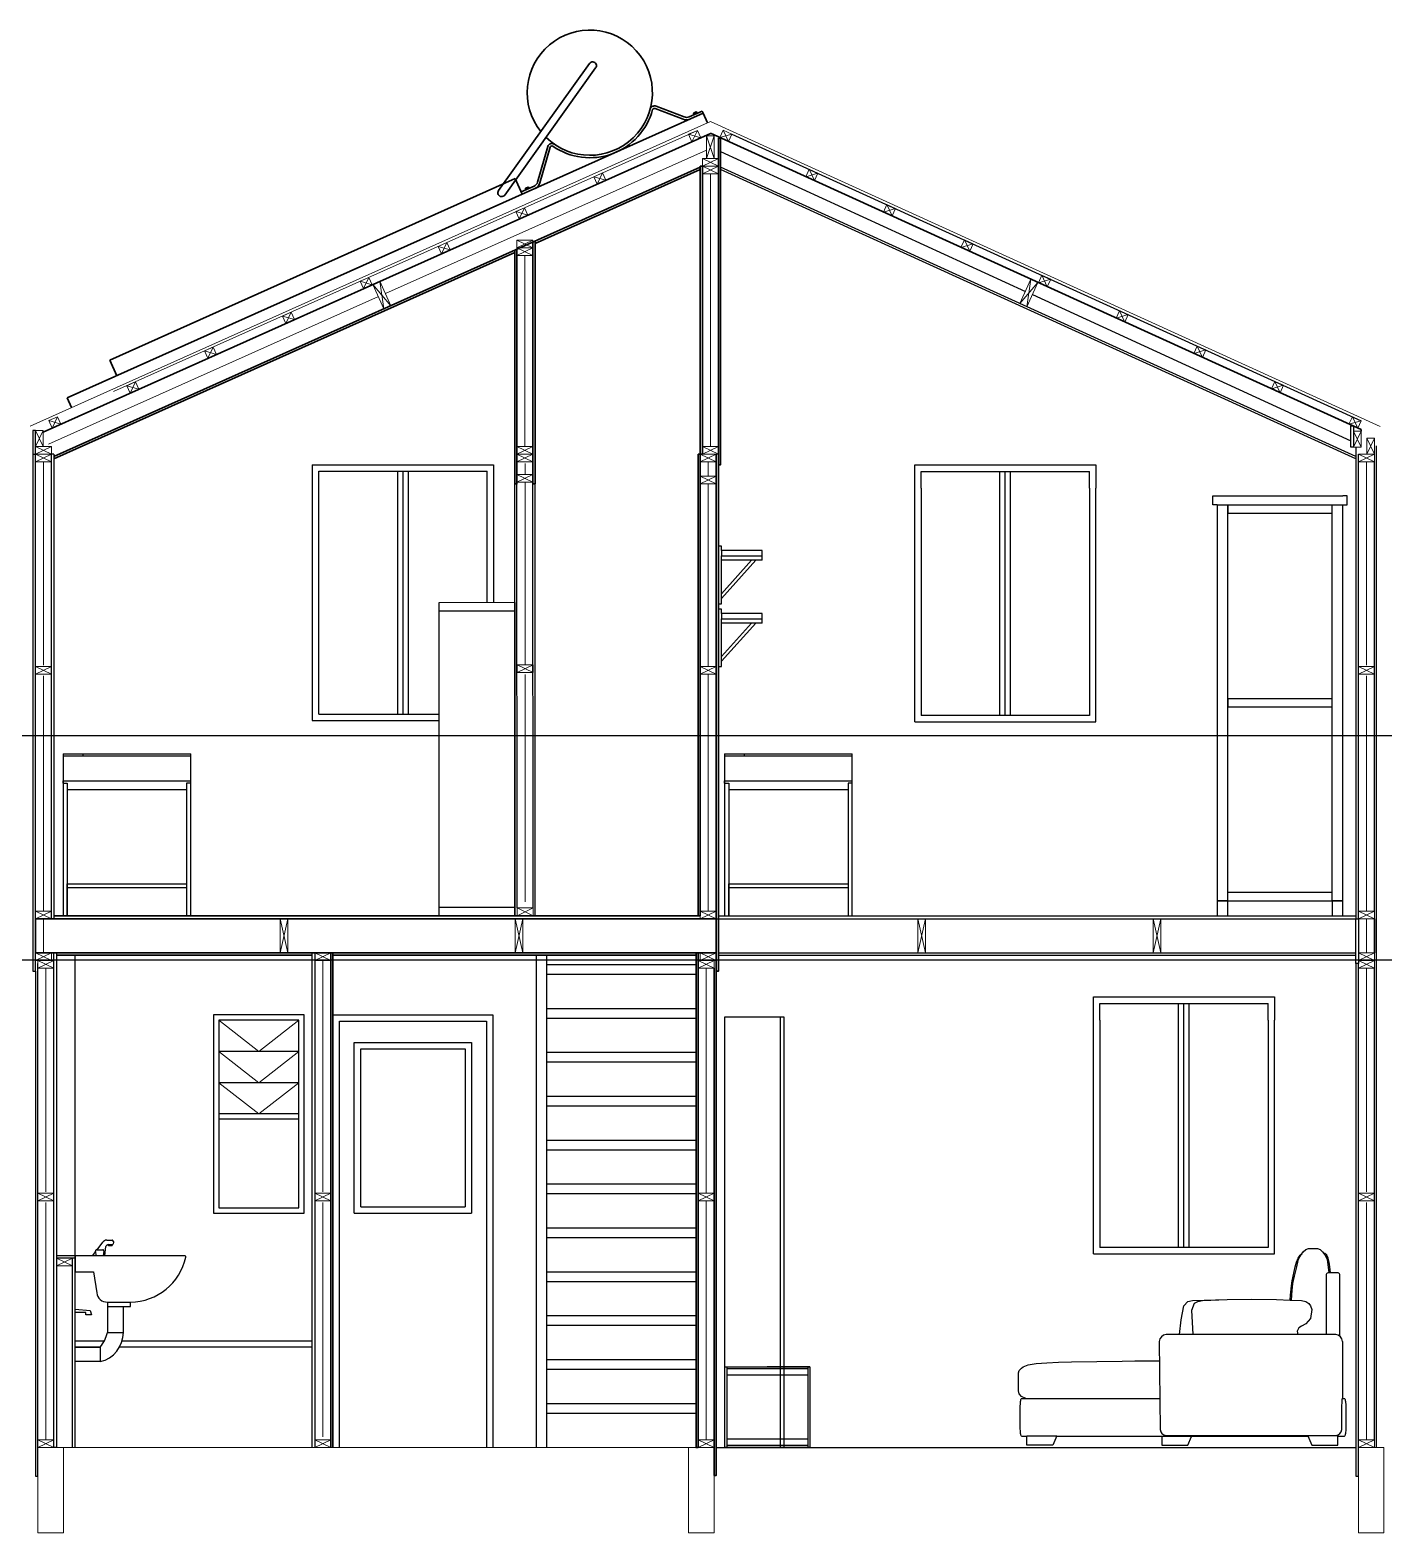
# Model space of a CAD drawing. Header units: millimetres. Extents: x -5545 to 6592, y -1722 to 1596.
# Drawn here: x 2829 to 3464, y 144 to 850 of the extents above; entities that cross this region are included whole.
import ezdxf

# ---------------------------------------------------------------- set-up
doc = ezdxf.new("R2010")
doc.units = ezdxf.units.MM
for name, color, linetype, lineweight in [('A-ANNO-SYMB', 3, 'Continuous', 18), ('A-DETL-MCUT', 4, 'Continuous', 25), ('A-ELEV-IDEN', 3, 'Continuous', 18), ('A-ELEV-MBE1', 7, 'Continuous', 35), ('A-ELEV-MBE2', 4, 'Continuous', 25), ('A-SECT-MCUT', 7, 'Continuous', 35), ('A-WALL-PATT', 8, 'Continuous', 18), ('A-WALL-STUD', 3, 'Continuous', 18)]:
    doc.layers.add(name, color=color, linetype=linetype, lineweight=lineweight)
doc.layers.add('ANG010029 Angely Ludres Meridienne Object by Polantis 2012-T1', color=7, linetype='Continuous', true_color=0xf0dfcc)
doc.layers.add('ANG010029 Angely Ludres Meridienne Object by Polantis 2012-T2', color=7, linetype='Continuous', true_color=0x3b2222)
for name, color, linetype in [('Arredo', 7, 'Continuous'), ('OR-SN', 7, 'Continuous'), ('simona arzu 1', 1, 'Continuous')]:
    doc.layers.add(name, color=color, linetype=linetype)

# ---------------------------------------------------------------- blocks, each defined once
blk = doc.blocks.new('SN95')
at = {"layer": 'OR-SN'}
blk.add_line((0.14, -0.2), (0.24, -0.2), dxfattribs=at)
blk.add_lwpolyline([(0.4739, 0), (0, 0), (0, -0.07), (0.08, -0.07), (0.095, -0.16, 0.431083), (0.14, -0.2), (0.14, -0.22), (0.24, -0.22), (0.24, -0.2, 0.351689), (0.4788, -0.0061, 0.477844)], format="xyb", close=True, dxfattribs=at)

msp = doc.modelspace()

# ---------------------------------------------------------------- linework, layer by layer
at = {"color": 0}
for p, q in [((3158.36, 800.91), (3453.72, 666.43)), ((3153.01, 792.81), (3296.15, 727.12)), ((3299.43, 725.62), (3448.94, 657.01)), ((3460.85, 654.57), (3460.85, 184.41)), ((3244.17, 634.81), (3244.17, 645.68)), ((3244.17, 645.68), (3329.23, 645.68)), ((3247.17, 634.81), (3247.17, 642.56)), ((3247.17, 642.56), (3326.23, 642.56)), ((3284.2, 634.81), (3284.2, 642.56)), ((3286.7, 634.81), (3286.7, 642.56)), ((3289.2, 634.81), (3289.2, 642.56)), ((3326.23, 634.81), (3326.23, 642.56)), ((3329.23, 645.68), (3329.23, 634.81)), ((3057.49, 437.71), (3057.43, 636.76)), ((3064.99, 437.71), (3064.94, 636.76)), ((3172.51, 600.97), (3172.51, 605.47)), ((3172.51, 571.44), (3172.51, 575.94)), ((3244.17, 525.1), (3329.23, 525.1)), ((3152.01, 434.1), (3446.68, 434.1)), ((3446.68, 434.1), (3446.68, 434.1)), ((3446.68, 434.1), (3451.23, 434.1)), ((3152.01, 416.59), (3451.23, 416.59)), ((3152.01, 415.59), (3451.23, 415.59)), ((3328.04, 385.12), (3328.04, 395.99)), ((3328.04, 395.99), (3413.1, 395.99)), ((3413.1, 395.99), (3413.1, 385.12)), ((3331.04, 385.12), (3331.04, 392.87)), ((3331.04, 392.87), (3410.1, 392.87)), ((3368.07, 385.12), (3368.07, 392.87)), ((3370.57, 385.12), (3370.57, 392.87)), ((3373.07, 385.12), (3373.07, 392.87)), ((3410.1, 385.12), (3410.1, 392.87)), ((2864.86, 281.82), (2867.34, 281.82)), ((3328.04, 275.41), (3413.1, 275.41)), ((2865.17, 250.6), (2865.17, 238.52)), ((2872.65, 238.52), (2872.65, 250.6)), ((2865.17, 238.52), (2872.65, 238.52)), ((2849.97, 231.65), (2861.78, 231.65)), ((2861.78, 231.65), (2861.78, 224.79)), ((2861.78, 224.79), (2849.97, 224.79))]:
    msp.add_line(p, q, dxfattribs=at)
for p, q in [((3384.11, 626.99), (3384.11, 631.1)), ((3384.11, 631.1), (3445.11, 631.1)), ((3447.11, 631.1), (3445.11, 631.1)), ((3447.11, 626.99), (3447.11, 631.1)), ((3386.11, 626.99), (3384.11, 626.99)), ((3386.11, 626.99), (3386.11, 434.1)), ((3386.11, 626.99), (3445.11, 626.99)), ((3391.11, 441.1), (3391.11, 626.99)), ((3391.11, 626.99), (3391.11, 622.99)), ((3391.11, 622.99), (3440.11, 622.99)), ((3440.11, 441.1), (3440.11, 626.99)), ((3445.11, 434.1), (3445.11, 626.99)), ((3445.11, 626.99), (3447.11, 626.99)), ((3153.51, 607.47), (3152.01, 607.47)), ((3152.01, 607.47), (3152.01, 585.97)), ((3153.51, 605.47), (3153.51, 607.47)), ((3172.51, 605.47), (3153.51, 605.47)), ((3153.51, 605.47), (3153.51, 602.97)), ((3153.51, 602.97), (3172.51, 602.97)), ((3153.51, 585.97), (3153.51, 602.97)), ((3172.51, 600.97), (3153.51, 600.97)), ((3169.51, 600.97), (3153.51, 583.04)), ((3167.57, 600.97), (3153.51, 585.21)), ((3152.01, 580.52), (3152.01, 585.97)), ((3153.51, 580.52), (3153.51, 585.97)), ((3056.43, 581.1), (3020.72, 580.92)), ((3020.72, 580.92), (3020.72, 434.1)), ((3056.43, 581.1), (3056.43, 434.1)), ((3152.01, 580.52), (3153.51, 580.52)), ((3020.72, 577.1), (3056.43, 577.1)), ((3153.51, 577.94), (3152.01, 577.94)), ((3152.01, 577.94), (3152.01, 556.44)), ((3153.51, 575.94), (3153.51, 577.94)), ((3172.51, 575.94), (3153.51, 575.94)), ((3153.51, 575.94), (3153.51, 573.44)), ((3153.51, 573.44), (3172.51, 573.44)), ((3153.51, 556.44), (3153.51, 573.44)), ((3172.51, 571.44), (3153.51, 571.44)), ((3169.51, 571.44), (3153.51, 553.51)), ((3167.57, 571.44), (3153.51, 555.69)), ((3152.01, 551), (3152.01, 556.44)), ((3152.01, 551), (3153.51, 551)), ((3153.51, 551), (3153.51, 556.44)), ((3391.11, 536.05), (3440.11, 536.05)), ((3391.11, 536.05), (3391.11, 532.05)), ((3391.11, 532.05), (3440.11, 532.05)), ((2844.33, 510.1), (2904.33, 510.1)), ((2844.33, 510.1), (2844.33, 434.1)), ((2844.33, 510.1), (2844.33, 509.1)), ((2844.33, 509.1), (2904.33, 509.1)), ((2853.76, 509.1), (2853.76, 510.1)), ((2904.33, 434.1), (2904.33, 510.1)), ((3154.87, 510.1), (3214.87, 510.1)), ((3154.87, 510.1), (3154.87, 434.1)), ((3154.87, 510.1), (3154.87, 509.1)), ((3154.87, 509.1), (3214.87, 509.1)), ((3164.3, 509.1), (3164.3, 510.1)), ((3214.87, 434.1), (3214.87, 510.1)), ((2844.33, 496.34), (2844.33, 497.34)), ((2844.33, 497.34), (2904.33, 497.34)), ((2844.33, 496.34), (2846.33, 496.34)), ((2846.33, 496.34), (2846.33, 434.1)), ((2846.33, 496.34), (2846.33, 493.34)), ((2904.33, 496.34), (2902.33, 496.34)), ((2902.33, 496.34), (2902.33, 434.1)), ((3154.87, 496.34), (3154.87, 497.34)), ((3154.87, 497.34), (3214.87, 497.34)), ((3154.87, 496.34), (3156.87, 496.34)), ((3156.87, 496.34), (3156.87, 434.1)), ((3156.87, 496.34), (3156.87, 493.34)), ((3214.87, 496.34), (3212.87, 496.34)), ((3212.87, 496.34), (3212.87, 434.1)), ((2846.33, 493.34), (2902.33, 493.34)), ((3156.87, 493.34), (3212.87, 493.34)), ((2846.33, 434.1), (2846.33, 449.1)), ((2846.33, 449.1), (2902.33, 449.1)), ((2902.33, 447.1), (2846.33, 447.1)), ((2902.33, 449.1), (2902.33, 447.1)), ((3156.87, 434.1), (3156.87, 449.1)), ((3156.87, 449.1), (3212.87, 449.1)), ((3212.87, 447.1), (3156.87, 447.1)), ((3212.87, 449.1), (3212.87, 447.1)), ((3391.11, 441.1), (3391.11, 445.1)), ((3391.11, 445.1), (3440.11, 445.1)), ((3020.72, 438.1), (3056.43, 438.1)), ((3391.11, 441.1), (3386.11, 441.1)), ((3386.11, 441.1), (3445.11, 441.1)), ((3391.11, 434.1), (3391.11, 441.1)), ((3445.11, 441.1), (3440.11, 441.1)), ((3440.11, 441.1), (3440.11, 434.1)), ((3445.11, 434.1), (3445.11, 441.1)), ((2844.33, 434.1), (2846.33, 434.1)), ((2902.33, 434.1), (2904.33, 434.1)), ((3020.72, 434.1), (3024.72, 434.1)), ((3024.72, 434.1), (3052.43, 434.1)), ((3056.43, 434.1), (3052.43, 434.1)), ((3154.87, 434.1), (3156.87, 434.1)), ((3212.87, 434.1), (3214.87, 434.1)), ((3386.11, 434.1), (3391.11, 434.1)), ((3390.02, 434.1), (3449.02, 434.1)), ((3444.02, 434.1), (3449.02, 434.1)), ((3182.93, 386.41), (3180.93, 386.41)), ((3180.93, 386.41), (3180.93, 184.41)), ((2858.19, 274.48), (2859.67, 276.42)), ((2859.99, 274.48), (2859.63, 276.64)), ((2860.17, 277.28), (2863.01, 277.28)), ((2860.33, 277.28), (2863.03, 280.81)), ((2863.54, 276.64), (2863.19, 274.48)), ((2863.97, 274.48), (2864.43, 278.87)), ((2867.44, 279.68), (2865.49, 279.68)), ((2865.66, 279.18), (2865.66, 279.66)), ((2867.38, 279.18), (2865.66, 279.18)), ((2867.38, 279.18), (2867.38, 279.69)), ((2868.1, 281.2), (2867.76, 281.62)), ((2867.95, 280.04), (2868.19, 280.66)), ((3154.93, 222.41), (3154.93, 184.41)), ((3154.93, 222.41), (3194.93, 222.41)), ((3155.93, 222.41), (3155.93, 184.41)), ((3193.93, 221.41), (3155.93, 221.41)), ((3194.93, 222.41), (3174.93, 222.41)), ((3194.93, 222.41), (3193.93, 222.41)), ((3193.93, 222.41), (3193.93, 184.41)), ((3194.93, 222.41), (3194.93, 184.41)), ((3194.93, 222.41), (3194.93, 221.41)), ((3194.93, 222.41), (3194.93, 203.41)), ((3194.93, 221.41), (3194.93, 218.41)), ((3193.93, 218.41), (3155.93, 218.41)), ((3194.93, 184.41), (3154.93, 184.41)), ((3193.93, 188.41), (3155.93, 188.41)), ((3193.93, 185.41), (3155.93, 185.41))]:
    msp.add_line(p, q)
at = {"color": 4}
for p, q in [((3182.93, 386.41), (3154.93, 386.41)), ((3154.93, 386.41), (3154.93, 184.41)), ((3182.93, 184.41), (3182.93, 386.41)), ((3154.93, 184.41), (3182.93, 184.41))]:
    msp.add_line(p, q, dxfattribs=at)
at = {"color": 1}
msp.add_xline((5839.96, 413.31), (1, 0), dxfattribs=at)
for centre, radius, start, end in [((2860.17, 276.73), 0.543, 90, 189.3322), ((2863.01, 276.73), 0.543, 350.6678, 90), ((2864.86, 279.65), 2.17, 90, 147.69253), ((2865.49, 278.6), 1.09, 90, 165.43831), ((2867.34, 281.28), 0.543, 39.17659, 90), ((2867.44, 280.23), 0.543, 270, 339.23284), ((2867.68, 280.86), 0.543, 339.23284, 39.17659)]:
    msp.add_arc(centre, radius, start, end)
at = {"color": 0}
for centre, radius, start, end in [((2858.6, 238.47), 14.05, 283.06098, 0.18098), ((2849.94, 241.77), 15.57, 319.47048, 347.94843)]:
    msp.add_arc(centre, radius, start, end, dxfattribs=at)
at = {"layer": 'A-ANNO-SYMB', "color": 0}
msp.add_line((3137.99, 184.41), (2839.06, 184.41), dxfattribs=at)
for points in [[(2828.85, 663.83), (3148.26, 806.78)], [(3462.73, 663.66), (3148.26, 806.86)]]:
    msp.add_lwpolyline(points, dxfattribs=at)
for points in [[(2844.57, 184.41), (2832.56, 184.41), (2832.56, 144.38), (2844.57, 144.38)], [(3150, 184.41), (3137.99, 184.41), (3137.99, 144.38), (3150, 144.38)], [(3464.45, 184.41), (3452.44, 184.41), (3452.44, 144.38), (3464.45, 144.38)]]:
    msp.add_lwpolyline(points, close=True, dxfattribs=at)
at = {"layer": 'A-DETL-MCUT', "color": 0}
for p, q in [((2840.07, 650.77), (2838.86, 650.77)), ((2961.14, 416.59), (2961.14, 184.41)), ((2962.56, 416.59), (2962.56, 184.41)), ((2849.97, 274.48), (2841.27, 274.48)), ((2849.97, 273.28), (2841.27, 273.28)), ((2848.77, 184.41), (2848.77, 273.28)), ((2849.97, 184.41), (2849.97, 274.48))]:
    msp.add_line(p, q, dxfattribs=at)
for points in [[(3448.94, 663.97), (3450.14, 663.97), (3450.14, 654.07), (3448.94, 654.07)], [(2831.36, 661.88), (2830.16, 661.88), (2830.16, 650.77), (2831.36, 650.77)], [(3451.23, 432.6), (3452.44, 432.6), (3452.44, 411.59), (3451.23, 411.59)]]:
    msp.add_lwpolyline(points, close=True, dxfattribs=at)
for points in [[(2830.16, 650.77), (2830.16, 407.98), (2831.36, 407.98), (2831.36, 650.77)], [(2840.07, 650.77), (2840.07, 432.6), (2838.86, 432.6), (2838.86, 650.77)], [(3451.23, 654.07), (3451.23, 432.6), (3452.44, 432.6), (3452.44, 650.77)], [(2841.27, 416.59), (2841.27, 184.41), (2840.07, 184.41), (2840.07, 416.59)], [(2831.36, 407.98), (2831.36, 171), (2832.56, 171), (2832.56, 409.39)], [(3451.23, 411.59), (3451.23, 171), (3452.43, 171), (3452.44, 411.59)]]:
    msp.add_lwpolyline(points, dxfattribs=at)
at = {"layer": 'A-ELEV-IDEN', "color": 0}
for points in [[(3142.14, 802.69), (2868.09, 680.06)], [(2955.06, 385.07), (2936.29, 370.39), (2917.53, 385.07)], [(2955.06, 370.39), (2936.29, 355.71), (2917.53, 370.39)], [(2955.06, 355.71), (2936.29, 341.03), (2917.53, 355.71)]]:
    msp.add_lwpolyline(points, dxfattribs=at)
at = {"layer": 'A-ELEV-MBE1', "color": 0}
for p, q in [((3091.5, 834.09), (3048.8, 774.41)), ((3094.38, 831.98), (3051.69, 772.32)), ((3122.31, 812.93), (3135.52, 807.89)), ((3122.72, 814.01), (3135.93, 808.97)), ((3144.33, 811.77), (3138.21, 809.04)), ((3140.3, 810.78), (3141.64, 811.37)), ((3141.41, 811.21), (3141.67, 810.64)), ((3141.71, 811.35), (3141.97, 810.78)), ((3144.33, 811.77), (3144.8, 810.71)), ((3140.53, 810.13), (3140.27, 810.7)), ((3140.83, 810.27), (3140.57, 810.84)), ((3067.12, 778.39), (3071.88, 795.15)), ((3068.23, 778.07), (3073.01, 794.85)), ((3065.47, 776.48), (3059.43, 773.78)), ((3061.48, 775.5), (3062.82, 776.1)), ((3062.59, 775.94), (3062.85, 775.37)), ((3062.89, 776.07), (3063.15, 775.5)), ((3059.43, 773.78), (3059.9, 772.72)), ((3061.71, 774.86), (3061.45, 775.43)), ((3062.01, 774.99), (3061.75, 775.56)), ((3453.74, 661.58), (3453.74, 662.24)), ((3142.5, 650.77), (3142.5, 434.1)), ((3143.5, 434.1), (3143.5, 650.77)), ((3143.5, 434.1), (2840.07, 434.1)), ((2971.07, 415.59), (3141.5, 415.59))]:
    msp.add_line(p, q, dxfattribs=at)
for points in [[(2846.32, 677.13), (3144.8, 810.71)], [(3144.8, 810.71), (3146.84, 806.15)], [(2834.96, 661.07), (3148.26, 801.26)], [(3453.74, 662.24), (3148.26, 801.33)], [(2840.07, 649.65), (3143.5, 785.43)], [(3065.94, 749.63), (3143.5, 784.33)], [(2866.26, 694.83), (3056.63, 780.03)], [(3056.63, 780.03), (3059.9, 772.72)], [(3065.94, 750.72), (3065.94, 636.76), (3064.94, 636.76), (3064.94, 750.28)], [(2840.07, 648.56), (3056.43, 745.37)], [(3057.43, 746.92), (3057.43, 636.76), (3056.43, 636.76), (3056.43, 746.47)], [(2866.26, 694.83), (2869.53, 687.52)], [(2846.32, 677.13), (2848.36, 672.57)], [(2831.36, 416.59), (3151, 416.59), (3151, 432.6), (2831.36, 432.6), (2831.36, 416.59)], [(3459.95, 432.6), (3459.95, 416.59)], [(2841.27, 415.59), (2961.14, 415.59)]]:
    msp.add_lwpolyline(points, dxfattribs=at)
for centre, radius, start, end in [((3091.64, 820.38), 29.38, 225.56838, 218.43727), ((3092.94, 833.04), 1.78, 323.50184, 144.71841), ((3091.64, 820.38), 30.54, 235.35032, 344.88562), ((3121.98, 812.07), 2.09, 69.11012, 160.19507), ((3121.98, 812.06), 0.928, 69.13934, 157.43176), ((3141.36, 811.19), 0.0538, 24.11012, 114.11012), ((3141.46, 811.24), 0.0538, 114.11012, 204.11012), ((3141.66, 811.33), 0.0538, 24.11012, 114.11012), ((3137, 811.76), 4.14, 249.11012, 294.11012), ((3137, 811.76), 2.98, 249.11012, 294.11012), ((3140.32, 810.73), 0.0538, 114.11012, 204.11012), ((3140.52, 810.82), 0.0538, 24.11012, 114.11012), ((3140.58, 810.15), 0.0538, 204.11012, 294.11012), ((3140.62, 810.86), 0.0538, 114.11012, 204.11012), ((3140.78, 810.24), 0.0538, 294.11012, 24.11012), ((3140.88, 810.29), 0.0538, 204.11012, 294.11012), ((3141.62, 810.62), 0.0538, 294.11012, 24.11012), ((3141.72, 810.66), 0.0538, 204.11012, 294.11012), ((3141.92, 810.75), 0.0538, 294.11012, 24.11012), ((3073.84, 794.44), 2.09, 59.88941, 159.99153), ((3073.84, 794.44), 0.927, 62.30828, 153.62295), ((3062.54, 775.92), 0.0538, 24.11012, 114.11012), ((3062.64, 775.96), 0.0538, 114.11012, 204.11012), ((3062.84, 776.05), 0.0538, 24.11012, 114.11012), ((3064.25, 779.2), 2.98, 294.11012, 344.11012), ((3064.25, 779.2), 4.14, 294.11012, 344.11012), ((3050.24, 773.36), 1.78, 144.11012, 325.07999), ((3061.5, 775.45), 0.0538, 114.11012, 204.11012), ((3061.7, 775.54), 0.0538, 24.11012, 114.11012), ((3061.76, 774.88), 0.0538, 204.11012, 294.11012), ((3061.8, 775.59), 0.0538, 114.11012, 204.11012), ((3061.96, 774.97), 0.0538, 294.11012, 24.11012), ((3062.06, 775.01), 0.0538, 204.11012, 294.11012), ((3062.8, 775.35), 0.0538, 294.11012, 24.11012), ((3062.9, 775.39), 0.0538, 204.11012, 294.11012), ((3063.1, 775.48), 0.0538, 294.11012, 24.11012)]:
    msp.add_arc(centre, radius, start, end, dxfattribs=at)
at = {"layer": 'A-ELEV-MBE2', "color": 0}
for p, q in [((2961.36, 645.77), (2961.36, 525.68)), ((2961.36, 645.77), (3046.43, 645.77)), ((2964.36, 642.77), (3043.42, 642.77)), ((2964.36, 528.68), (2964.36, 642.77)), ((3001.39, 642.77), (3001.39, 528.68)), ((3003.89, 642.77), (3003.89, 528.68)), ((3006.39, 642.77), (3006.39, 528.68)), ((3043.42, 581.04), (3043.42, 642.77)), ((3046.43, 645.77), (3046.43, 581.05)), ((3459.95, 436.21), (3459.95, 647.17)), ((3056.43, 434.1), (3056.43, 636.76)), ((3065.94, 434.1), (3065.94, 636.76)), ((3244.17, 525.1), (3244.17, 634.81)), ((3247.17, 634.81), (3247.17, 528.11)), ((3284.2, 528.11), (3284.2, 634.81)), ((3286.7, 528.11), (3286.7, 634.81)), ((3289.2, 528.11), (3289.2, 634.81)), ((3326.23, 634.81), (3326.23, 528.11)), ((3329.23, 525.1), (3329.23, 634.81)), ((2961.36, 525.68), (3020.72, 525.68)), ((2964.36, 528.68), (3020.72, 528.68)), ((3326.23, 528.11), (3247.17, 528.11)), ((3151, 432.67), (3451.23, 432.67)), ((2832.56, 189.42), (2832.56, 411.59)), ((2849.97, 274.48), (2849.97, 415.59)), ((3066.44, 415.59), (3066.44, 184.41)), ((3071.44, 184.41), (3071.44, 415.59)), ((3141.5, 411), (3071.44, 411)), ((3459.94, 188.01), (3459.94, 409.39)), ((3141.5, 406.5), (3071.44, 406.5)), ((3141.5, 390.4), (3071.44, 390.4)), ((3141.5, 385.9), (3071.44, 385.9)), ((3328.04, 275.41), (3328.04, 385.12)), ((3331.04, 385.12), (3331.04, 278.41)), ((3368.07, 278.41), (3368.07, 385.12)), ((3370.57, 278.41), (3370.57, 385.12)), ((3373.07, 278.41), (3373.07, 385.12)), ((3410.1, 385.12), (3410.1, 278.41)), ((3413.1, 275.41), (3413.1, 385.12)), ((2981.07, 294.5), (2981.07, 374.56)), ((2981.07, 374.56), (3036.12, 374.56)), ((3036.12, 374.56), (3036.12, 294.5)), ((2984.08, 297.5), (2984.08, 371.56)), ((2984.08, 371.56), (3033.12, 371.56)), ((3033.12, 371.56), (3033.12, 297.5)), ((3141.5, 369.81), (3071.44, 369.81)), ((3141.5, 365.3), (3071.44, 365.3)), ((3141.5, 349.21), (3071.44, 349.21)), ((3141.5, 344.7), (3071.44, 344.7)), ((3141.5, 328.61), (3071.44, 328.61)), ((3141.5, 328.61), (3071.44, 328.61)), ((3141.5, 324.1), (3071.44, 324.1)), ((3141.5, 324.1), (3071.44, 324.1)), ((3141.5, 308.01), (3071.44, 308.01)), ((3141.5, 303.5), (3071.44, 303.5)), ((2984.08, 297.5), (3033.12, 297.5)), ((2981.07, 294.5), (3036.12, 294.5)), ((3141.5, 287.41), (3071.44, 287.41)), ((3141.5, 282.9), (3071.44, 282.9)), ((3410.1, 278.41), (3331.04, 278.41)), ((3141.5, 266.81), (3071.44, 266.81)), ((3141.5, 262.31), (3071.44, 262.31)), ((3141.5, 246.21), (3071.44, 246.21)), ((3141.5, 241.71), (3071.44, 241.71)), ((2863.69, 234.45), (2849.97, 234.45)), ((2961.14, 234.45), (2872.06, 234.45)), ((2861.78, 231.65), (2849.97, 231.65)), ((2961.14, 231.65), (2870.88, 231.65)), ((3141.5, 225.61), (3071.44, 225.61)), ((3141.5, 221.11), (3071.44, 221.11)), ((3452.44, 189.42), (3452.44, 218.5)), ((3141.5, 205.01), (3071.44, 205.01)), ((3141.5, 200.51), (3071.44, 200.51))]:
    msp.add_line(p, q, dxfattribs=at)
for points in [[(3451.23, 649.63), (3153.01, 785.42)], [(3451.23, 648.47), (3153.01, 784.25)], [(2957.56, 294.5), (2957.56, 387.57), (2915.02, 387.57), (2915.02, 294.5), (2957.56, 294.5)], [(2971.07, 387.57), (2971.07, 387.57), (3046.13, 387.57), (3046.13, 184.41)], [(2974.07, 184.41), (2974.07, 384.57), (3043.12, 384.57), (3043.12, 184.41)], [(2955.06, 370.39), (2917.53, 370.39)], [(2955.06, 355.71), (2917.53, 355.71)], [(2955.06, 341.03), (2917.53, 341.03)], [(2955.06, 338.53), (2917.53, 338.53)], [(2849.97, 249.46), (2857.12, 248.73), (2857.66, 246.76), (2855.05, 246.76), (2855.05, 247.84), (2849.97, 247.84)], [(3151.01, 184.41), (3451.23, 184.41)]]:
    msp.add_lwpolyline(points, dxfattribs=at)
msp.add_lwpolyline([(2955.06, 297), (2955.06, 385.07), (2917.53, 385.07), (2917.53, 297)], close=True, dxfattribs=at)
at = {"layer": 'A-SECT-MCUT', "color": 0}
for p, q in [((3153.01, 799.09), (3152.01, 799.09)), ((3142.5, 650.77), (3143.5, 650.77)), ((2970.07, 416.59), (2970.07, 184.41)), ((2971.07, 416.59), (2971.07, 184.41))]:
    msp.add_line(p, q, dxfattribs=at)
for points in [[(3152.01, 799.09), (3152.01, 645.77), (3153.01, 645.77), (3153.01, 799.09)], [(3151, 650.77), (3151, 407.98), (3152.01, 407.98), (3152.01, 650.77)], [(3142.5, 416.59), (3142.5, 184.41), (3141.5, 184.41), (3141.5, 416.59)], [(3150, 409.39), (3150, 171.4), (3151.01, 171.4), (3151, 407.98)]]:
    msp.add_lwpolyline(points, dxfattribs=at)
msp.add_lwpolyline([(3144.5, 650.77), (3144.5, 785.88), (3143.5, 785.88), (3143.5, 650.77)], close=True, dxfattribs=at)
at = {"layer": 'A-WALL-PATT', "color": 0, "ltscale": 0.1}
for p, q in [((3148.26, 654.37), (3148.26, 782.27)), ((3061.19, 743.98), (3061.19, 654.37)), ((2835.11, 551.7), (2835.11, 647.17)), ((3061.24, 641.27), (3061.24, 646.39)), ((3147.25, 640.36), (3147.25, 647.17)), ((3456.19, 551.7), (3456.19, 647.17)), ((3061.24, 551.9), (3061.24, 637.67)), ((3147.25, 551), (3147.25, 636.76)), ((2835.11, 436.21), (2835.11, 546.69)), ((3061.24, 440.66), (3061.24, 547.33)), ((3147.25, 436.21), (3147.25, 547.39)), ((3456.19, 436.21), (3456.19, 546.69)), ((2835.11, 432.6), (2835.11, 416.59)), ((3456.19, 432.6), (3456.19, 416.59)), ((2836.31, 304.5), (2836.31, 409.39)), ((2966.31, 304.5), (2966.31, 412.99)), ((3146.25, 303.8), (3146.25, 409.39)), ((3456.19, 304.5), (3456.19, 409.39)), ((2836.31, 188.01), (2836.31, 299.5)), ((2966.31, 189.42), (2966.31, 299.5)), ((3146.25, 188.01), (3146.25, 300.2)), ((3456.19, 188.01), (3456.19, 299.5))]:
    msp.add_line(p, q, dxfattribs=at)
at = {"layer": 'A-WALL-PATT', "color": 0, "ltscale": 0.16}
for points in [[(2995.65, 726.12), (3146.45, 793.32)], [(2837.51, 655.36), (2992.36, 724.65)]]:
    msp.add_lwpolyline(points, dxfattribs=at)
at = {"layer": 'A-WALL-STUD', "color": 0}
for p, q in [((3143.69, 799.22), (3138.03, 800.85)), ((3139.58, 797.38), (3142.14, 802.69)), ((3150.06, 789.48), (3146.45, 800.14)), ((3150.06, 800.14), (3146.45, 789.48)), ((3152.69, 799.31), (3158.36, 800.91)), ((3156.78, 797.45), (3154.26, 802.77)), ((3152.01, 789.48), (3144.5, 785.88)), ((3144.5, 789.48), (3152.01, 785.88)), ((3152.01, 785.88), (3144.5, 782.27)), ((3144.5, 785.88), (3152.01, 782.27)), ((3197.11, 779.08), (3194.59, 784.41)), ((3099.13, 779.28), (3093.47, 780.91)), ((3095.02, 777.44), (3097.58, 782.75)), ((3193.02, 780.95), (3198.69, 782.54)), ((3062.59, 762.93), (3056.93, 764.56)), ((3058.48, 761.09), (3061.04, 766.4)), ((3229.45, 764.36), (3235.12, 765.96)), ((3233.55, 762.5), (3231.02, 767.82)), ((3026.05, 746.58), (3020.39, 748.21)), ((3021.94, 744.74), (3024.5, 750.05)), ((3064.94, 751.18), (3057.43, 747.58)), ((3057.43, 751.18), (3064.94, 747.58)), ((3265.88, 747.77), (3271.56, 749.37)), ((3269.98, 745.91), (3267.46, 751.23)), ((3064.94, 747.58), (3057.43, 743.98)), ((3057.43, 747.58), (3064.94, 743.98)), ((2985.4, 728.39), (2987.96, 733.7)), ((3306.41, 729.32), (3303.89, 734.65)), ((2989.51, 730.23), (2983.85, 731.86)), ((2998.18, 720.4), (2989.82, 730.37)), ((2993.11, 731.84), (2994.9, 718.93)), ((3293.58, 721.42), (3302, 731.33)), ((3298.72, 732.82), (3296.85, 719.93)), ((3302.31, 731.19), (3307.99, 732.78)), ((2952.97, 713.88), (2947.31, 715.51)), ((2948.86, 712.04), (2951.42, 717.35)), ((3338.74, 714.6), (3344.42, 716.19)), ((3342.84, 712.73), (3340.32, 718.06)), ((2916.43, 697.53), (2910.77, 699.16)), ((2912.32, 695.69), (2914.88, 701)), ((3375.18, 698.01), (3380.85, 699.6)), ((3379.28, 696.14), (3376.75, 701.47)), ((2875.78, 679.34), (2878.34, 684.65)), ((3415.71, 679.56), (3413.19, 684.88)), ((2879.89, 681.18), (2874.23, 682.81)), ((3411.61, 681.42), (3417.28, 683.02)), ((2843.35, 664.83), (2837.69, 666.46)), ((2839.24, 662.99), (2841.8, 668.3)), ((3448.04, 664.83), (3453.72, 666.43)), ((3452.14, 662.97), (3449.62, 668.29)), ((2834.96, 654.37), (2831.36, 661.88)), ((2834.96, 661.88), (2831.36, 654.37)), ((3450.14, 654.07), (3453.74, 661.58)), ((3450.14, 661.58), (3453.74, 654.07)), ((3459.95, 650.77), (3456.34, 658.28)), ((3459.95, 658.28), (3456.34, 650.77)), ((2838.86, 654.37), (2831.36, 650.77)), ((2831.36, 654.37), (2838.86, 650.77)), ((2838.86, 650.77), (2831.36, 647.17)), ((2831.36, 650.77), (2838.86, 647.17)), ((3057.43, 650.77), (3064.94, 654.37)), ((3064.94, 650.77), (3057.43, 654.37)), ((3057.43, 647.17), (3064.94, 650.77)), ((3064.94, 647.17), (3057.43, 650.77)), ((3151, 650.77), (3143.5, 647.17)), ((3143.5, 650.77), (3151, 647.17)), ((3152.01, 654.37), (3144.5, 650.77)), ((3144.5, 654.37), (3152.01, 650.77)), ((3452.44, 650.77), (3459.95, 647.17)), ((3459.95, 650.77), (3452.44, 647.17)), ((3057.43, 637.64), (3064.94, 641.24)), ((3064.94, 637.64), (3057.43, 641.24)), ((3143.5, 636.76), (3151, 640.36)), ((3151, 636.76), (3143.5, 640.36)), ((2831.36, 547.39), (2838.86, 551)), ((2838.86, 547.39), (2831.36, 551)), ((3057.49, 548.3), (3065, 551.9)), ((3065, 548.3), (3057.49, 551.9)), ((3143.5, 547.39), (3151, 551)), ((3151, 547.39), (3143.5, 551)), ((3452.44, 547.39), (3459.95, 551)), ((3459.95, 547.39), (3452.44, 551)), ((3057.49, 434.1), (3064.99, 437.71)), ((3064.99, 434.1), (3057.49, 437.71)), ((2831.36, 432.6), (2838.86, 436.21)), ((2838.86, 432.6), (2831.36, 436.21)), ((3143.5, 432.6), (3151, 436.21)), ((3151, 432.6), (3143.5, 436.21)), ((3452.44, 432.6), (3459.95, 436.21)), ((3459.95, 432.6), (3452.44, 436.21)), ((2831.36, 412.99), (2838.86, 416.59)), ((2838.86, 412.99), (2831.36, 416.59)), ((2962.56, 412.99), (2970.07, 416.59)), ((2970.07, 412.99), (2962.56, 416.59)), ((3143.5, 412.99), (3151, 416.59)), ((3151, 412.99), (3143.5, 416.59)), ((3452.44, 412.99), (3459.95, 416.59)), ((3459.95, 412.99), (3452.44, 416.59)), ((2832.56, 409.39), (2840.07, 412.99)), ((2840.07, 409.39), (2832.56, 412.99)), ((3142.5, 409.39), (3150, 412.99)), ((3150, 409.39), (3142.5, 412.99)), ((3452.44, 409.39), (3459.95, 412.99)), ((3459.95, 409.39), (3452.44, 412.99)), ((2840.07, 300.2), (2832.56, 303.8)), ((2832.56, 300.2), (2840.07, 303.8)), ((2970.07, 300.2), (2962.56, 303.8)), ((2962.56, 300.2), (2970.07, 303.8)), ((3142.5, 300.2), (3150, 303.8)), ((3150, 300.2), (3142.5, 303.8)), ((3452.44, 300.2), (3459.94, 303.8)), ((3459.94, 300.2), (3452.44, 303.8)), ((2848.78, 269.68), (2841.27, 273.28)), ((2841.27, 269.68), (2848.78, 273.28)), ((2840.07, 184.41), (2832.56, 188.01)), ((2832.56, 184.41), (2840.07, 188.01)), ((2970.07, 184.41), (2962.56, 188.01)), ((2962.56, 184.41), (2970.07, 188.01)), ((3142.5, 184.41), (3150, 188.01)), ((3150, 184.41), (3142.5, 188.01)), ((3452.44, 184.41), (3459.94, 188.01)), ((3459.94, 184.41), (3452.44, 188.01))]:
    msp.add_line(p, q, dxfattribs=at)
for points in [[(3139.58, 797.38), (3143.69, 799.22), (3142.14, 802.69), (3138.03, 800.85)], [(3146.45, 800.14), (3150.06, 800.14), (3150.06, 789.48), (3146.45, 789.48)], [(3156.78, 797.45), (3152.69, 799.31), (3154.26, 802.77), (3158.36, 800.91)], [(3152.01, 789.48), (3144.5, 789.48), (3144.5, 785.88), (3152.01, 785.88)], [(3152.01, 785.88), (3144.5, 785.88), (3144.5, 782.27), (3152.01, 782.27)], [(3197.11, 779.08), (3193.02, 780.95), (3194.59, 784.41), (3198.69, 782.54)], [(3095.02, 777.44), (3099.13, 779.28), (3097.58, 782.75), (3093.47, 780.91)], [(3058.48, 761.09), (3062.59, 762.93), (3061.04, 766.4), (3056.93, 764.56)], [(3233.55, 762.5), (3229.45, 764.36), (3231.02, 767.82), (3235.12, 765.96)], [(3021.94, 744.74), (3026.05, 746.58), (3024.5, 750.05), (3020.39, 748.21)], [(3064.94, 751.18), (3057.43, 751.18), (3057.43, 747.58), (3064.94, 747.58)], [(3269.98, 745.91), (3265.88, 747.77), (3267.46, 751.23), (3271.56, 749.37)], [(3064.94, 747.58), (3057.43, 747.58), (3057.43, 743.98), (3064.94, 743.98)], [(2985.4, 728.39), (2989.51, 730.23), (2987.96, 733.7), (2983.85, 731.86)], [(3306.41, 729.32), (3302.31, 731.19), (3303.89, 734.65), (3307.99, 732.78)], [(2989.82, 730.37), (2993.11, 731.84), (2998.18, 720.4), (2994.9, 718.93)], [(3302, 731.33), (3298.72, 732.82), (3293.58, 721.42), (3296.85, 719.93)], [(2948.86, 712.04), (2952.97, 713.88), (2951.42, 717.35), (2947.31, 715.51)], [(3342.84, 712.73), (3338.74, 714.6), (3340.32, 718.06), (3344.42, 716.19)], [(2912.32, 695.69), (2916.43, 697.53), (2914.88, 701), (2910.77, 699.16)], [(3379.28, 696.14), (3375.18, 698.01), (3376.75, 701.47), (3380.85, 699.6)], [(2875.78, 679.34), (2879.89, 681.18), (2878.34, 684.65), (2874.23, 682.81)], [(3415.71, 679.56), (3411.61, 681.42), (3413.19, 684.88), (3417.28, 683.02)], [(2839.24, 662.99), (2843.35, 664.83), (2841.8, 668.3), (2837.69, 666.46)], [(3452.14, 662.97), (3448.04, 664.83), (3449.62, 668.29), (3453.72, 666.43)], [(2834.96, 654.37), (2834.96, 661.88), (2831.36, 661.88), (2831.36, 654.37)], [(3450.14, 654.07), (3450.14, 661.58), (3453.74, 661.58), (3453.74, 654.07)], [(3459.95, 650.77), (3459.95, 658.28), (3456.34, 658.28), (3456.34, 650.77)], [(2838.86, 654.37), (2831.36, 654.37), (2831.36, 650.77), (2838.86, 650.77)], [(2838.86, 650.77), (2831.36, 650.77), (2831.36, 647.17), (2838.86, 647.17)], [(3057.43, 650.77), (3064.94, 650.77), (3064.94, 654.37), (3057.43, 654.37)], [(3057.43, 647.17), (3064.94, 647.17), (3064.94, 650.77), (3057.43, 650.77)], [(3151, 650.77), (3143.5, 650.77), (3143.5, 647.17), (3151, 647.17)], [(3152.01, 654.37), (3144.5, 654.37), (3144.5, 650.77), (3152.01, 650.77)], [(3452.44, 650.77), (3459.95, 650.77), (3459.95, 647.17), (3452.44, 647.17)], [(3057.43, 637.64), (3064.94, 637.64), (3064.94, 641.24), (3057.43, 641.24)], [(3143.5, 636.76), (3151, 636.76), (3151, 640.36), (3143.5, 640.36)], [(2831.36, 547.39), (2838.86, 547.39), (2838.86, 551), (2831.36, 551)], [(3057.49, 548.3), (3065, 548.3), (3065, 551.9), (3057.49, 551.9)], [(3143.5, 547.39), (3151, 547.39), (3151, 551), (3143.5, 551)], [(3452.44, 547.39), (3459.95, 547.39), (3459.95, 551), (3452.44, 551)], [(3057.49, 434.1), (3064.99, 434.1), (3064.99, 437.71), (3057.49, 437.71)], [(2831.36, 432.6), (2838.86, 432.6), (2838.86, 436.21), (2831.36, 436.21)], [(3143.5, 432.6), (3151, 432.6), (3151, 436.21), (3143.5, 436.21)], [(3452.44, 432.6), (3459.95, 432.6), (3459.95, 436.21), (3452.44, 436.21)], [(2831.36, 412.99), (2838.86, 412.99), (2838.86, 416.59), (2831.36, 416.59)], [(2962.56, 412.99), (2970.07, 412.99), (2970.07, 416.59), (2962.56, 416.59)], [(3143.5, 412.99), (3151, 412.99), (3151, 416.59), (3143.5, 416.59)], [(3452.44, 412.99), (3459.95, 412.99), (3459.95, 416.59), (3452.44, 416.59)], [(2832.56, 409.39), (2840.07, 409.39), (2840.07, 412.99), (2832.56, 412.99)], [(3142.5, 409.39), (3150, 409.39), (3150, 412.99), (3142.5, 412.99)], [(3452.44, 409.39), (3459.95, 409.39), (3459.95, 412.99), (3452.44, 412.99)], [(2840.07, 300.2), (2832.56, 300.2), (2832.56, 303.8), (2840.07, 303.8)], [(2970.07, 300.2), (2962.56, 300.2), (2962.56, 303.8), (2970.07, 303.8)], [(3142.5, 300.2), (3150, 300.2), (3150, 303.8), (3142.5, 303.8)], [(3452.44, 300.2), (3459.94, 300.2), (3459.94, 303.8), (3452.44, 303.8)], [(2848.78, 269.68), (2841.27, 269.68), (2841.27, 273.28), (2848.78, 273.28)], [(2840.07, 184.41), (2832.56, 184.41), (2832.56, 188.01), (2840.07, 188.01)], [(2970.07, 184.41), (2962.56, 184.41), (2962.56, 188.01), (2970.07, 188.01)], [(3142.5, 184.41), (3150, 184.41), (3150, 188.01), (3142.5, 188.01)], [(3452.44, 184.41), (3459.94, 184.41), (3459.94, 188.01), (3452.44, 188.01)]]:
    msp.add_lwpolyline(points, close=True, dxfattribs=at)
for points in [[(2949.8, 432.6), (2949.8, 416.59), (2946.2, 416.59), (2946.2, 432.6), (2949.8, 432.6)], [(2946.2, 432.6), (2949.8, 416.59)], [(2949.8, 432.6), (2946.2, 416.59)], [(3060.24, 432.6), (3060.24, 416.59), (3056.63, 416.59), (3056.63, 432.6), (3060.24, 432.6)], [(3056.63, 432.6), (3060.24, 416.59)], [(3060.24, 432.6), (3056.63, 416.59)], [(3249.27, 432.6), (3249.27, 416.59), (3245.67, 416.59), (3245.67, 432.6), (3249.27, 432.6)], [(3245.67, 432.6), (3249.27, 416.59)], [(3249.27, 432.6), (3245.67, 416.59)], [(3359.71, 432.6), (3359.71, 416.59), (3356.11, 416.59), (3356.11, 432.6), (3359.71, 432.6)], [(3356.11, 432.6), (3359.71, 416.59)], [(3359.71, 432.6), (3356.11, 416.59)]]:
    msp.add_lwpolyline(points, dxfattribs=at)
at = {"layer": 'ANG010029 Angely Ludres Meridienne Object by Polantis 2012-T1', "color": 6}
for p, q in [((3358.96, 234.28), (3359.36, 192.95)), ((3441.81, 237.49), (3362.17, 237.49)), ((3445.02, 234.28), (3445.02, 207.49)), ((3444.74, 204.01), (3444.76, 205.53)), ((3444.76, 205.53), (3444.78, 206.13)), ((3444.78, 206.13), (3444.9, 207.27)), ((3444.9, 207.27), (3445.02, 207.49)), ((3444.74, 192.95), (3444.74, 204.01)), ((3428.87, 189.72), (3310.74, 189.72)), ((3362.17, 190.05), (3441.81, 190.05))]:
    msp.add_line(p, q, dxfattribs=at)
for points in [[(3420.43, 253.62), (3420.44, 253.81), (3420.59, 256.01), (3421.08, 260.43), (3421.42, 262.64), (3421.82, 264.87), (3422.28, 267.1), (3422.81, 269.34), (3423.44, 271.44), (3424.18, 273.27), (3425.04, 274.68), (3426, 275.52)], [(3421.08, 253.6), (3421.26, 255.99), (3421.43, 258.2), (3421.67, 261.42), (3422.47, 264.87), (3423.5, 269.35), (3423.98, 271.46), (3424.3, 272.81), (3425.43, 274.7), (3426.56, 276.26), (3427.71, 277.46), (3428.98, 277.9), (3433.26, 277.9), (3434.5, 277.46), (3435.55, 276.26), (3436.64, 274.92), (3437.73, 272.81), (3438.61, 266.48)], [(3439.29, 266.48), (3438.99, 269.34), (3438.66, 271.44), (3438.2, 273.27), (3437.58, 274.68), (3436.76, 275.52), (3435.92, 275.8)], [(3443.75, 236.73), (3443.75, 265.65), (3443.64, 266.07), (3443.33, 266.37), (3442.92, 266.48), (3438.2, 266.48), (3437.78, 266.37), (3437.48, 266.07), (3437.37, 265.65), (3437.37, 237.49)], [(3368.46, 237.49), (3369.32, 244.35), (3370.5, 250.91), (3372.4, 253.08), (3374.61, 253.49), (3390.87, 253.92), (3402.41, 254.04)], [(3402.41, 254.04), (3413.94, 253.87), (3420.43, 253.62), (3421.08, 253.6), (3425.69, 253.43), (3427.81, 253.04), (3429.23, 252.08), (3429.97, 250.92), (3430.53, 249.23), (3430, 245.05), (3427.72, 242.59), (3425.79, 241.5), (3424.45, 240.6), (3423.78, 239.07), (3423.96, 237.49)], [(3374.87, 237.49), (3374.22, 248.93), (3375.58, 252.16), (3377.02, 253.08), (3379.22, 253.47), (3390.87, 253.92)], [(3296.28, 207.49), (3294.31, 208.38), (3293.21, 209.64), (3292.87, 211.08), (3292.87, 214.19), (3292.87, 218.31), (3292.82, 219.5), (3293.15, 220.69), (3294.23, 221.73), (3295.11, 222.27), (3297.45, 223.22), (3301.24, 223.86), (3306.13, 224.26), (3311.74, 224.5), (3317.73, 224.65), (3341.6, 225.08), (3347.55, 225.14), (3353.49, 225.19), (3359.05, 225.19)], [(3296.76, 189.72), (3294.53, 189.72), (3294.35, 189.77), (3294.19, 189.93), (3294.05, 190.21), (3293.94, 190.59), (3293.85, 191.08), (3293.79, 191.68), (3293.75, 192.38), (3293.74, 193.2), (3293.74, 204.01), (3293.75, 204.82), (3293.79, 205.53), (3293.85, 206.13), (3293.94, 206.62), (3294.05, 207), (3294.19, 207.27), (3294.35, 207.44), (3294.53, 207.49), (3359.22, 207.49)], [(3445.02, 207.49), (3445.72, 207.49), (3445.9, 207.44), (3446.06, 207.27), (3446.2, 207), (3446.31, 206.62), (3446.4, 206.13), (3446.46, 205.53), (3446.49, 204.82), (3446.51, 204.01), (3446.51, 193.2), (3446.49, 192.38), (3446.46, 191.68), (3446.4, 191.08), (3446.31, 190.59), (3446.2, 190.21), (3446.06, 189.93), (3445.9, 189.77), (3445.72, 189.72), (3442.84, 189.72)]]:
    msp.add_lwpolyline(points, dxfattribs=at)
for centre, radius, start, end in [((3362.46, 233.99), 3.51, 94.7919, 175.2079), ((3441.52, 233.99), 3.51, 4.79202, 85.20821), ((3362.52, 193.2), 3.17, 184.53986, 263.57378), ((3441.37, 193.43), 3.41, 277.50464, 351.96851)]:
    msp.add_arc(centre, radius, start, end, dxfattribs=at)
at = {"layer": 'ANG010029 Angely Ludres Meridienne Object by Polantis 2012-T2', "color": 6}
for points in [[(3309.08, 185.58), (3296.76, 185.58), (3296.76, 189.93), (3296.76, 189.98), (3310.84, 189.98), (3309.08, 185.58)], [(3360.12, 189.72), (3360.12, 185.58), (3372.44, 185.58), (3374.1, 189.72)], [(3442.84, 185.58), (3442.84, 189.98), (3428.76, 189.98), (3430.52, 185.58), (3442.84, 185.58)]]:
    msp.add_lwpolyline(points, dxfattribs=at)
at = {"layer": 'simona arzu 1', "color": 1}
msp.add_xline((5056.75, 518.69), (1, 0), dxfattribs=at)

# ---------------------------------------------------------------- block references
at = {"layer": 'Arredo', "xscale": 108.5404506526029, "yscale": 108.5404506526029, "zscale": 108.5404506526029}
msp.add_blockref('SN95', (2849.97, 274.48), dxfattribs=at)

doc.saveas('drawing.dxf')
